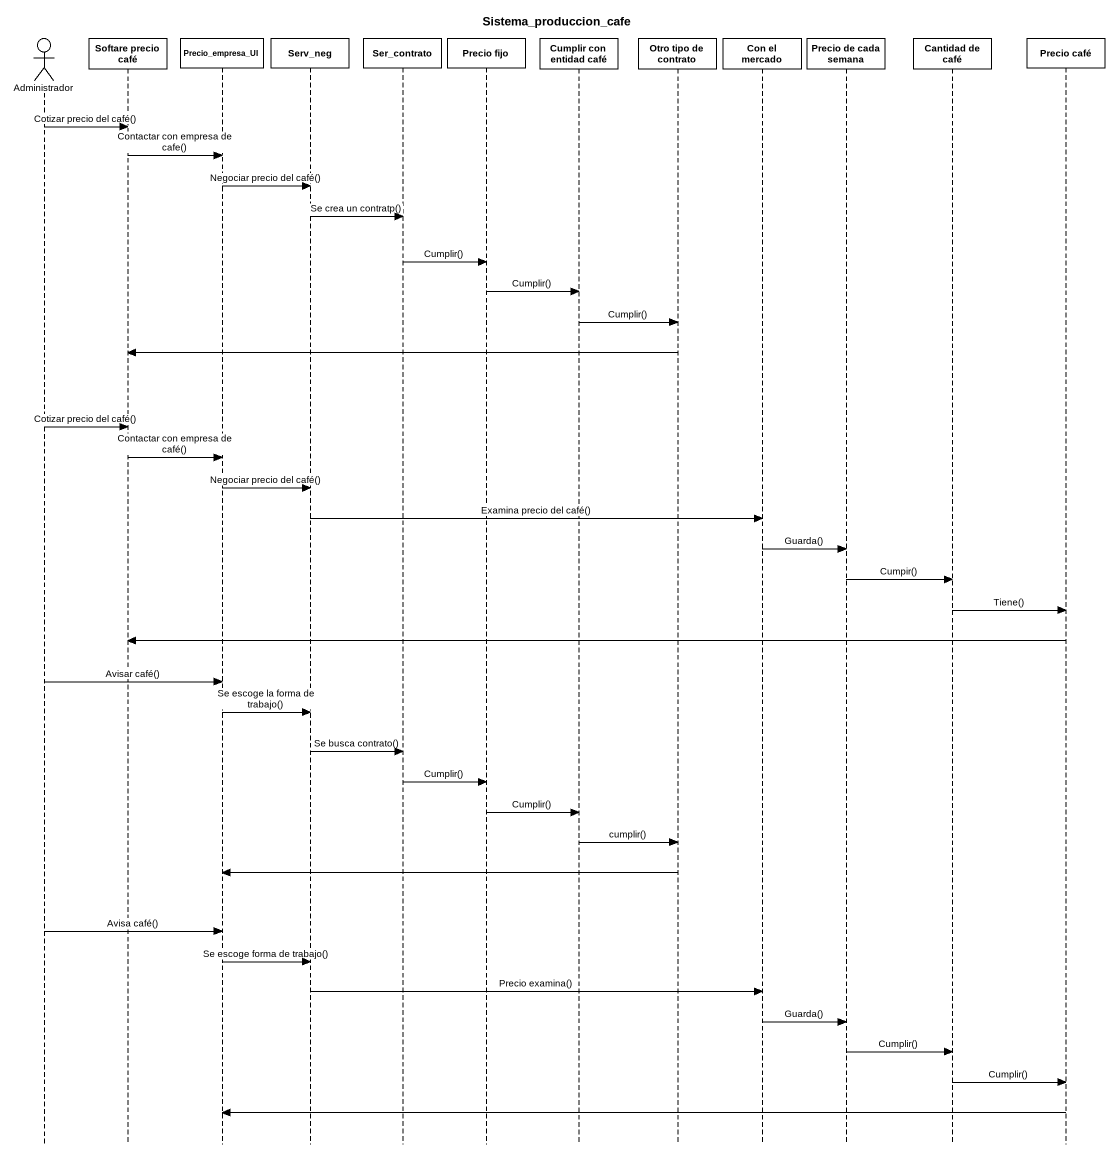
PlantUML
@startuml
title Sistema_produccion_cafe
hide footbox
actor Administrador
participant "Softare precio café" as Softare_precio_café
participant Precio_empresa_UI
participant Serv_neg
participant Ser_contrato
participant "Precio fijo" as Precio_fijo
participant "Cumplir con entidad café" as Cumplir_con_entidad_café
participant "Otro tipo de contrato" as Otro_tipo_de_contrato
participant "Con el mercado" as Con_el_mercado
participant "Precio de cada semana" as Precio_de_cada_semana
participant "Cantidad de café" as Cantidad_de_café
participant "Precio café" as Precio_café

Administrador -> Softare_precio_café : Cotizar precio del café()
Softare_precio_café -> Precio_empresa_UI : Contactar con empresa de cafe()
Precio_empresa_UI -> Serv_neg : Negociar precio del café()
Serv_neg -> Ser_contrato : Se crea un contratp()
Ser_contrato -> Precio_fijo : Cumplir()
Precio_fijo -> Cumplir_con_entidad_café : Cumplir()
Cumplir_con_entidad_café -> Otro_tipo_de_contrato : Cumplir()
Otro_tipo_de_contrato -> Softare_precio_café
Administrador -> Softare_precio_café : Cotizar precio del café()
Softare_precio_café -> Precio_empresa_UI : Contactar con empresa de café()
Precio_empresa_UI -> Serv_neg : Negociar precio del café()
Serv_neg -> Con_el_mercado : Examina precio del café()
Con_el_mercado -> Precio_de_cada_semana : Guarda()
Precio_de_cada_semana -> Cantidad_de_café : Cumpir()
Cantidad_de_café -> Precio_café : Tiene()
Precio_café -> Softare_precio_café
Administrador -> Precio_empresa_UI : Avisar café()
Precio_empresa_UI -> Serv_neg : Se escoge la forma de trabajo()
Serv_neg -> Ser_contrato : Se busca contrato()
Ser_contrato -> Precio_fijo : Cumplir()
Precio_fijo -> Cumplir_con_entidad_café : Cumplir()
Cumplir_con_entidad_café -> Otro_tipo_de_contrato : cumplir()
Otro_tipo_de_contrato -> Precio_empresa_UI
Administrador -> Precio_empresa_UI : Avisa café()
Precio_empresa_UI -> Serv_neg : Se escoge forma de trabajo()
Serv_neg -> Con_el_mercado : Precio examina()
Con_el_mercado -> Precio_de_cada_semana : Guarda()
Precio_de_cada_semana -> Cantidad_de_café : Cumplir()
Cantidad_de_café -> Precio_café : Cumplir()
Precio_café -> Precio_empresa_UI
@enduml
